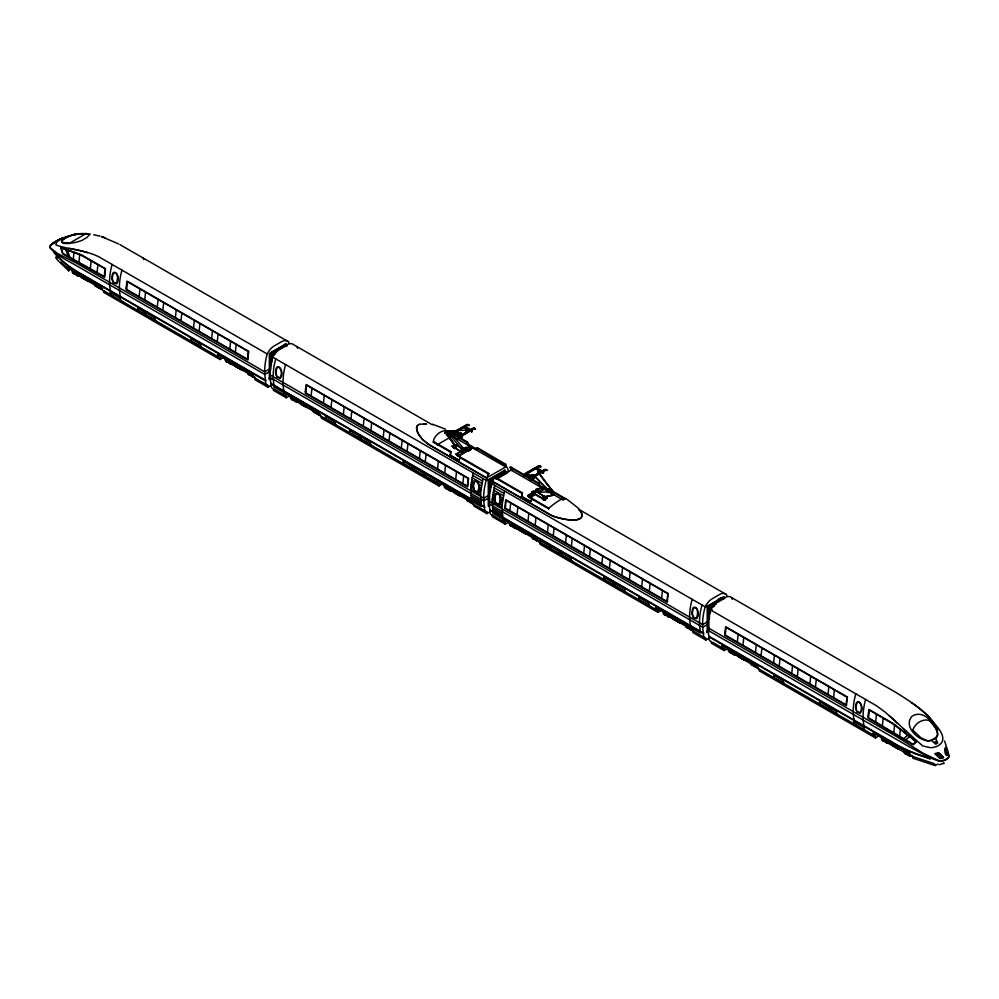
<?xml version="1.0" encoding="UTF-8"?>
<svg xmlns="http://www.w3.org/2000/svg" width="999" height="999" viewBox="0 0 999 999"><rect width="100%" height="100%" fill="white"/><g stroke="black" fill="none" stroke-linecap="round" stroke-linejoin="round"><path stroke-width="1.5" d="M489.522 512.075L486.875 513.598L486.875 511.938A7.118 4.108 -60 0 1 484.565 507.242L484.565 506.73A53.009 30.607 -60 0 1 483.728 500.824L483.641 496.578A53.009 30.607 -60 0 1 486.201 480.394L487.25 477.547A8.492 4.908 -60 0 1 487.937 474.475L488.861 473.501L460.676 457.217L458.429 460.589L449.925 455.669L450.824 451.536L433.941 441.795L433.266 442.182L450.149 451.923M509.203 521.903L505.232 524.2L492.245 516.695L492.245 515.034A7.118 4.108 -60 0 1 489.935 510.339L489.935 509.827A53.009 30.607 -60 0 1 489.11 503.933L489.011 499.675A53.009 30.607 -60 0 1 491.57 483.504L492.619 480.644A8.492 4.908 -60 0 1 493.306 477.584L494.23 476.598L522.415 492.869L522.19 496.615L530.694 501.523L530.931 500.924M95.367 285.502L95.617 284.091M468.444 499.363C470.766 501.623 465.884 501.386 467.544 498.851M687.662 627.484L686.588 627.222L686.513 625.274M904.719 751.748C906.942 750.212 906.543 755.644 904.782 752.834A1.773 1.024 0 0 0 906.493 753.883L907.754 754.62L909.527 753.596L909.527 751.523L907.754 752.547L906.493 751.822A1.773 1.024 0 0 1 904.782 750.524L900.461 748.039M494.517 500.611C493.568 485.539 505.207 497.077 499.075 504.72L496.353 503.958L494.517 500.611L492.232 499.288L494.705 485.302M73.339 259.166L73.963 252.223M78.946 262.125L79.708 254.633M90.36 268.519L91.171 260.814M97.065 272.39L97.89 264.685M139.136 296.691L139.96 288.973M144.743 299.912L145.554 292.207M157.268 307.155L158.092 299.438M162.862 310.377L163.686 302.672M175.399 317.62L176.211 309.915M180.994 320.854L181.806 313.137M193.519 328.084L194.343 320.379M199.126 331.318L199.937 323.601M211.651 338.549L212.475 330.844M217.245 341.783L218.069 334.066M229.782 349.013L230.594 341.308M235.377 352.247L236.189 344.543M311.126 395.979L311.95 388.274M323.439 403.084L324.263 395.379M331.044 407.48L331.868 399.775M343.356 414.585L344.18 406.88M350.961 418.981L351.785 411.276M363.274 426.086L364.098 418.381M370.879 430.482L371.703 422.777M383.191 437.587L384.016 429.882M389.011 440.946L389.835 433.241M401.323 448.052L402.135 440.347M407.142 451.411L407.954 443.706M419.443 458.516L420.267 450.811M425.262 461.875L426.086 454.17M437.574 468.981L438.399 461.276M444.742 473.126L445.554 465.409M455.706 479.458L456.518 471.74M462.862 483.591L463.686 475.874M483.066 478.583L480.594 492.569L481.356 506.643L471.503 500.961L470.754 486.875L473.214 472.902M504.545 490.996L502.085 504.97L502.834 519.055L492.982 513.361L492.232 499.288M509.865 510.714L510.676 503.009M517.02 514.86L517.844 507.142M527.996 521.191L528.808 513.474M535.152 525.324L535.976 517.607M547.464 532.43L548.276 524.725M553.284 535.789L554.095 528.084M565.584 542.894L566.408 535.189M571.403 546.253L572.227 538.548M583.716 553.359L584.54 545.654M589.535 556.718L590.359 549.013M601.848 563.823L602.659 556.118M609.452 568.219L610.277 560.514M621.765 575.324L622.577 567.619M629.37 579.72L630.194 572.015M641.683 586.825L642.494 579.12M649.288 591.221L650.112 583.503M661.6 598.326L662.412 590.621M737.349 642.057L738.174 634.353M742.944 645.292L743.768 637.587M755.481 652.522L756.305 644.817M761.076 655.756L761.9 648.051M773.613 662.986L774.425 655.282M779.208 666.221L780.019 658.516M791.732 673.463L792.557 665.746M797.327 676.685L798.151 668.98M809.864 683.928L810.689 676.211M815.459 687.15L816.283 679.445M827.996 694.392L828.808 686.688M833.591 697.627L834.402 689.909M875.661 721.915L876.485 714.198M882.379 725.786L883.191 718.081M893.768 732.554L894.53 725.062M899.674 736.251L900.299 729.295M433.266 442.182C433.641 434.965 443.756 427.584 450.187 431.893M433.903 442.507L433.941 441.795M112.8 295.966A7.118 4.108 -60 0 1 110.402 292.482L110.489 290.759A53.009 30.607 -60 0 1 109.653 284.852L109.565 280.607A52.947 30.569 -60 0 1 112.113 264.46M122.64 301.648A7.118 4.108 -60 0 1 120.255 298.164L120.342 296.441A53.009 30.607 -60 0 1 119.505 290.534L119.405 286.288A52.947 30.569 -60 0 1 121.953 270.142M454.945 446.84L454.857 445.342L454.22 446.428C456.031 447.827 454.12 443.906 455.931 445.067M856.48 725.324A7.118 4.108 -60 0 1 854.083 721.84L854.17 720.117A53.009 30.607 -60 0 1 853.333 714.21L853.246 709.964A52.947 30.569 -60 0 1 855.793 693.818M879.457 735.664L875.486 737.961L875.486 736.288L866.333 731.006A7.118 4.108 -60 0 1 863.935 727.534L864.023 725.798A53.009 30.607 -60 0 1 863.186 719.904L863.086 715.659A52.947 30.569 -60 0 1 865.634 699.5M553.596 494.992L552.659 493.319L553.171 495.267M473.176 485.926L474.2 490.871L477.584 492.307C483.591 486.963 473.489 473.913 473.176 485.926L470.929 484.627M545.417 487.999L545.616 487.35L545.716 488.049M551.46 494.243L551.648 493.593L551.498 494.53M445.367 433.204L445.654 432.317L444.867 432.455L445.342 433.266L446.316 431.618L447.015 432.067L445.142 433.067L445.654 432.005L455.107 445.242L455.082 446.053L454.433 445.716M445.979 432.879L445.879 431.88L445.716 432.629M461.6 451.623L460.701 450.886L461.451 451.56M729.732 650.299C728.396 653.021 732.991 652.896 730.731 650.799M457.829 455.369C457.505 457.48 460.789 454.995 459.727 455.781M457.829 455.881L458.004 455.007L459.552 455.107M469.293 448.988L469.405 450.462L467.707 450A1.261 0.737 0 0 0 469.518 450.012A1.261 0.737 0 0 0 469.518 448.988L469.168 449.562M529.433 495.916L529.433 497.215L531.156 497.227M530.044 496.328A1.261 0.737 0 0 0 529.295 497.415A1.261 0.737 0 0 0 531.318 497.527A1.261 0.737 0 0 0 530.906 496.378C533.191 496.603 528.533 498.913 529.832 496.715A1.261 0.737 0 0 1 529.108 496.066A1.261 0.737 0 0 0 529.832 496.928M530.044 496.066A1.261 0.737 0 0 0 529.295 497.165A1.261 0.737 0 0 0 531.318 497.265L531.043 496.778A1.261 0.737 0 0 0 531.518 495.954M462.3 449.662L463.673 448.451L463.324 449.075M446.915 432.13L446.541 431.493L446.303 432.792M416.77 426.585C415.996 435.04 424.263 441.408 430.606 445.529L487.237 478.234M57.243 258.117L56.169 256.706L55.832 257.929L57.243 259.777L68.594 270.779L68.869 269.343L60.889 262.175M912.699 730.868C914.347 723.513 922.989 717.919 930.231 720.754M544.78 497.265L543.793 497.002L544.78 497.265L544.243 495.866L543.793 497.827L542.807 497.577L543.256 496.441L543.793 497.102M544.505 497.415L544.143 496.078M450.824 451.536L450.599 455.282L459.103 460.189L459.79 458.678M522.415 492.869L521.515 497.002L530.019 501.91L530.694 501.523M448.439 432.992C446.366 431.818 450.711 437.3 447.14 433.104M493.419 479.27L494.23 476.598M227.285 359.066L228.259 359.802M665.209 611.912L665.921 612.624M907.504 750.798L906.23 751.36L905.606 750.499M537.999 472.065L548.501 486.426M448.276 433.953L447.44 433.004M448.588 434.815L448.214 433.166M448.926 434.365L448.376 434.927L447.739 433.266L448.976 433.978M450.062 432.742L450.324 431.768L451.298 432.629M454.545 445.367L454.832 446.053M455.394 444.88L455.694 445.691L455.532 444.805M542.981 496.953L543.256 497.215M544.567 496.316L544.105 495.941M548.339 492.082L548.226 490.534L549.238 491.783L548.563 492.519M549.925 489.985C550.799 488.086 552.235 492.569 550.287 490.909M550.074 490.072L550.786 489.085L551.86 490.247L550.649 491.071M550.337 489.91L550.786 489.085M552.822 495.404L551.985 493.706L553.284 495.179M463.686 448.489L450.811 433.416C449.925 432.292 448.613 435.651 449.937 434.016M530.019 501.91L532.267 498.551L549.15 508.304L548.688 508.778M488.861 473.501L487.924 477.16L505.706 466.97L505.344 465.284L476.585 448.039L477.26 447.652L505.694 464.235A8.492 4.908 -60 0 1 506.381 466.508L507.43 468.144A53.009 30.607 -60 0 1 508.616 471.54M465.821 448.027L466.608 448.014M532.18 492.395L533.066 492.507L532.729 493.344M552.922 495.304L553.896 494.73L553.034 493.643M453.808 447.777L453.808 447.003A1.261 0.737 0 0 0 454.857 447.39L455.157 447.29M545.192 498.763L544.33 500.037L543.306 498.926M532.804 536.525C531.143 539.06 536.026 539.285 533.703 537.037M113.374 273.239C112.213 276.473 111.089 282.53 115.684 283.529L116.184 283.341C118.019 280.594 118.631 270.866 113.399 273.227M495.966 494.13C494.805 497.365 493.681 503.409 498.264 504.408L498.776 504.22C500.611 501.486 501.248 491.808 495.979 494.105M693.443 608.141C692.282 611.376 691.158 617.432 695.741 618.431L696.253 618.231C698.076 615.484 698.688 605.769 693.456 608.116M452.922 434.877L452.147 433.866A3.484 2.01 -60 0 1 453.521 432.28L466.82 424.6A3.484 2.01 -60 0 1 468.194 424.6L469.031 425.574A3.097 1.786 -60 0 0 467.245 425.574L454.707 432.804A3.097 1.786 -60 0 0 452.922 434.877L452.959 434.328A3.484 2.01 -60 0 1 454.32 432.754L467.619 425.075A3.484 2.01 -60 0 1 468.993 425.075L469.23 425.249M459.178 438.486L458.416 437.487A3.484 2.01 -60 0 1 459.777 435.901L473.089 428.221A3.484 2.01 -60 0 1 474.45 428.221L475.299 429.183A3.097 1.786 -60 0 0 473.501 429.183L460.976 436.426A3.097 1.786 -60 0 0 459.178 438.486L459.215 437.949A3.484 2.01 -60 0 1 460.589 436.363L473.888 428.683A3.484 2.01 -60 0 1 475.262 428.683L475.499 428.871M524.512 476.211L523.738 475.199A3.484 2.01 -60 0 1 525.112 473.613L538.411 465.934A3.484 2.01 -60 0 1 539.785 465.934L540.621 466.908A3.097 1.786 -60 0 0 538.836 466.908L526.298 474.138A3.097 1.786 -60 0 0 524.512 476.211L524.55 475.661A3.484 2.01 -60 0 1 525.911 474.088L539.223 466.396A3.484 2.01 -60 0 1 540.584 466.396L540.821 466.583M530.781 479.82L530.007 478.821A3.484 2.01 -60 0 1 531.381 477.235L544.68 469.555A3.484 2.01 -60 0 1 546.041 469.555L546.89 470.517A3.097 1.786 -60 0 0 545.104 470.517L532.567 477.759A3.097 1.786 -60 0 0 530.781 479.82L530.806 479.283A3.484 2.01 -60 0 1 532.18 477.697L545.479 470.017A3.484 2.01 -60 0 1 546.853 470.017L547.09 470.204M445.629 433.191L454.82 445.442M531.381 500.012L532.267 498.551M948.188 753.883C942.969 760.626 944.754 735.314 948.725 754.745A4.383 2.522 0 0 1 948.975 756.168L948.775 756.643A8.841 5.107 0 0 1 947.139 758.441A20.367 11.763 0 0 1 945.042 759.652A8.841 5.107 0 0 1 941.932 760.589L941.095 760.714A4.383 2.522 0 0 1 938.648 760.564L922.901 753.121L896.29 736.45L707.979 627.734M52.21 243.606L51.261 244.68L54.52 242.233L50.812 245.267L53.422 242.72L52.797 243.194M417.395 425.586L416.383 427.884L417.744 432.904M451.91 434.328L452.11 434.415A3.097 1.786 -60 0 1 453.896 432.342L466.433 425.112A3.097 1.786 -60 0 1 468.219 425.112L468.431 424.787M458.179 437.937L458.379 438.024A3.097 1.786 -60 0 1 460.164 435.964L472.702 428.721A3.097 1.786 -60 0 1 474.488 428.721L474.7 428.409M523.501 475.661L523.701 475.736A3.097 1.786 -60 0 1 525.499 473.676L538.024 466.433A3.097 1.786 -60 0 1 539.822 466.433L540.022 466.121M529.77 479.27L529.97 479.358A3.097 1.786 -60 0 1 531.755 477.297L544.293 470.054A3.097 1.786 -60 0 1 546.078 470.054L546.291 469.742M533.204 474.762L551.698 493.881M547.552 491.258L548.176 490.584M96.204 283.192L96.354 283.903M543.668 470.679L543.031 470.679M511.6 523.026L511.975 523.826M548.189 490.984L549.188 490.134L549.662 491.183M535.501 490.372L535.826 492.157L549.063 492.02M936.662 736.525L937.561 735.002L936.987 731.48M469.542 450.025L467.769 450.124M529.645 495.916A1.261 0.737 0 0 0 529.383 496.978A1.261 0.737 0 0 0 531.218 497.065L531.043 496.266M937.836 729.844L938.361 729.208M51.249 244.855L50.474 245.779A7.955 4.595 0 0 0 49.95 247.252A4.383 2.522 0 0 0 50.275 248.189C57.305 256.169 67.445 260.414 76.461 265.684L264.772 374.413A53.009 30.607 -60 0 0 265.609 380.307L265.609 380.831A7.118 4.108 -60 0 0 267.907 385.514L267.907 387.187L271.89 384.89M531.593 498.938L548.476 508.691C551.972 505.132 563.636 496.266 565.059 499.113L548.176 489.373L548.851 488.986L565.734 498.726M936.65 736.55L936.026 737.187A17.045 13.636 40.6 0 1 934.639 738.323A36.089 28.884 40.6 0 1 932.179 739.735A17.045 13.636 40.6 0 1 930.444 740.409L928.521 740.821A9.803 4.433 9 0 1 927.409 740.858L921.053 737.849L912.861 730.244M931.48 721.653L933.303 723.026M450.824 431.618C451.623 434.89 451.898 430.581 449.762 431.668L449.975 432.217M538.161 490.297L537.962 489.31M937.062 730.993C932.979 722.739 925.336 711.525 914.634 714.897A13.199 9.565 18 0 0 911.762 716.558C902.484 727.297 921.253 744.28 932.429 740.109A37.363 29.895 40.6 0 0 934.927 738.673C942.594 733.84 932.766 724.949 929.682 720.529M461.001 432.954C459.99 434.652 460.876 433.741 461.001 432.954L445.092 432.33M551.785 490.309L550.549 489.198M903.558 738.661L907.829 735.177M905.668 739.922L909.639 736.675L915.783 741.658L913.024 744.23L868.506 717.781L869.317 710.064L893.069 724L909.639 736.675M52.872 243.294L52.123 244.181L53.122 243.119M454.083 447.177L455.157 447.54M455.606 448.052C454.333 449.475 452.772 446.441 454.832 447.34M545.104 499.463L543.331 499.375M417.232 425.686L418.406 424.8M74.7 273.576L74.7 272.115M687.674 627.472L687.674 626.011M752.921 665.147L752.921 663.686M68.769 243.631L86.301 233.504M74.425 270.404L75.412 271.391M465.796 430.169L466.009 430.869L465.796 430.169L447.302 431.056L447.54 431.755M52.385 243.469L53.184 242.882M56.144 241.333C59.753 239.011 53.147 242.994 56.731 240.959M52.897 243.107L53.996 242.432M549.238 491.783L547.702 490.971L547.764 492.307L548.826 492.357M53.384 242.857L54.246 242.32M944.754 750.099L945.042 748.825M58.079 240.222L59.478 239.723M74.913 234.253L66.571 237.325A37.363 6.081 -23.3 0 0 64.073 238.773C53.646 247.265 81.256 242.52 84.366 238.873A13.199 4.97 -13.3 0 0 87.238 237.213L90.222 234.028L75.986 234.103M58.529 239.86L57.83 240.172L59.653 239.236M68.594 270.779L71.104 269.33M95.542 286.064A1.773 1.024 0 0 0 97.078 286.576L98.339 287.3L100.112 286.276M68.869 269.343L67.632 268.831L67.258 266.633L77.235 273.451L101.261 287.325L101.361 288.286A7.118 4.108 -60 0 0 103.646 290.672L103.646 292.345L220.017 359.528L223.988 357.23M237.612 365.971L236.363 366.695A3.859 2.223 60 0 1 234.74 365.147L232.068 361.601M270.217 352.834L285.04 344.28L285.077 345.267L285.926 344.805L286.863 346.303M271.516 378.983L269.767 378.933L269.767 354.133L285.926 344.805M286.825 345.317L270.617 354.645L270.667 370.154M271.516 362.612L271.516 355.169L276.636 352.21M275.15 354.121L272.415 355.681L269.767 354.133M248.476 374.213A1.773 1.024 0 0 0 250.187 374.975L251.448 375.699L253.222 374.675M269.343 369.093L264.673 371.79L76.361 263.074L57.38 253.421L50.275 247.665A4.383 2.522 0 0 1 50.025 246.254L50.225 245.766A8.841 5.107 0 0 1 51.861 243.981A20.367 11.763 0 0 1 53.958 242.769A8.841 5.107 0 0 1 54.67 242.47M269.343 371.765L264.772 374.413L264.673 370.167A53.009 30.607 -60 0 1 267.233 353.983A12.512 7.23 -60 0 1 274.263 345.891L281.431 341.758A12.512 7.23 -60 0 1 288.461 341.72A53.009 30.607 -60 0 1 289.098 343.381M432.355 424.8L293.843 344.817A12.512 7.23 -60 0 0 286.8 344.867L279.645 349.001A12.512 7.23 -60 0 0 272.602 357.08A53.009 30.607 -60 0 0 270.042 373.264L270.142 377.51A53.009 30.607 -60 0 0 270.979 383.416L270.979 383.928A7.118 4.108 -60 0 0 273.289 388.611L273.289 390.284L286.263 397.777L290.234 395.479M307.704 407.267A4.883 2.822 60 0 1 305.869 406.818L313.736 411.363A1.773 1.024 0 0 0 315.447 412.649L316.708 413.374L318.481 412.35M453.558 431.481L453.071 430.919L453.346 431.493M455.332 431.718L456.181 431.743L455.781 433.791L455.781 431.98M471.628 431.106L464.96 427.972L465.359 425.936L465.809 427.997L465.359 425.936M455.644 432.829L462.137 436.575L461.463 436.963L455.644 433.603L455.644 432.829L456.318 432.442L462.137 435.801M465.946 426.885L465.272 428.047L465.946 426.885L471.765 430.244M455.332 433.529L456.181 433.554M464.96 427.972L465.809 427.997M455.644 433.603L456.318 433.216M437 444.905L452.247 436.101M461.6 435.339L462.45 435.364L462.05 437.412L462.05 435.601M471.228 429.782L472.077 429.807L471.665 431.855L471.665 430.045M461.6 437.15L462.45 437.175M471.228 431.593L472.077 431.618M452.072 446.016L461.014 451.698L452.072 446.016L454.757 444.468L462.425 448.888M454.22 446.428L455.207 446.69M455.207 445.866L456.193 446.116L456.019 444.93M452.447 434.103L466.733 442.345L467.407 441.958L468.981 444.68L477.485 449.587M449.925 455.669L450.599 455.282M466.733 442.345L468.306 445.067L468.981 444.68M459.178 455.332L458.703 456.118L456.093 454.021L461.014 451.186M466.171 448.214L468.631 446.79L471.316 448.851L458.778 456.093L457.917 455.806M456.093 454.545L459.79 452.41M463.261 451.186L463.261 452.472L461.913 453.246L461.913 451.96A1.261 0.737 60 0 0 461.014 450.399A1.261 0.737 60 0 0 460.127 450.924L460.127 452.21L461.463 451.436M464.148 449.887L465.946 450.924L467.282 450.149L467.282 448.851A1.261 0.737 60 0 0 466.396 447.302A1.261 0.737 60 0 0 465.497 447.827M469.168 449.3L469.567 450.099M457.917 455.294L458.703 455.606L471.316 448.339M459.552 455.369L456.093 454.021M458.429 460.589L459.103 460.189M286.263 397.777L286.263 396.116A7.118 4.108 -60 0 1 283.991 393.718L283.878 392.757L318.793 412.912L318.893 413.873A7.118 4.108 -60 0 0 321.178 416.271L321.178 417.932L438.986 485.951L442.957 483.653M504.77 464.31L505.444 463.923M456.58 492.382L455.319 493.106A3.859 2.223 60 0 1 453.708 491.558L451.998 489.123M563.211 500.174L511.076 470.067L510.139 467.407L510.814 467.02L538.998 483.291L540.571 486.014L547.864 490.222M505.319 473.501L505.319 470.454L488.311 480.282L488.311 506.118M505.794 471.74L504.932 472.202L504.895 471.216L488.686 480.556L488.736 505.357L489.585 504.882L489.635 505.869L489.585 481.068L505.794 471.74L506.73 473.239L507.579 472.764M493.219 480.032L490.484 481.58L490.521 490.884M495.916 478.471L506.68 472.252M495.829 478.871L511.076 470.067M496.491 479.145L506.231 473.551M461.413 496.016A4.883 2.822 60 0 1 459.577 495.566L467.445 500.099A1.773 1.024 0 0 0 469.155 501.398L470.417 502.122L472.19 501.098M526.923 473.051L527.772 473.076L527.372 475.124L527.372 473.314M537.537 468.219L536.863 469.38L537.537 468.219L543.356 471.578L543.356 472.352L542.682 472.739L536.55 469.305L536.95 467.27L537.4 469.33L536.95 467.27M488.311 495.516L483.641 498.214L270.042 374.9M533.591 477.997L527.235 474.937L527.235 474.163L527.909 473.776L533.728 477.135M526.923 474.862L527.772 474.887M536.55 469.305L537.4 469.33M527.235 474.937L527.909 474.55M488.311 498.189L483.728 500.824L270.142 377.51M533.191 476.673L534.04 476.698L533.641 478.746L533.641 476.935M542.819 471.116L543.668 471.141L543.269 473.189L543.269 471.378M533.191 478.484L534.04 478.509M542.819 472.927L543.668 472.952M510.139 467.407L538.324 483.678L538.998 483.291M521.515 497.002L522.19 496.615M538.324 483.678L539.897 486.401L540.571 486.014M546.928 498.201L537.986 492.519L546.928 498.201L544.243 499.75L535.302 494.58L530.369 497.427L527.684 495.879L531.443 493.181M537.712 489.572L540.222 488.124L542.907 490.184M527.684 495.879L531.443 493.706M534.852 492.519L534.852 493.806L533.503 494.58L533.503 493.294A1.261 0.737 60 0 0 532.604 491.733A1.261 0.737 60 0 0 531.718 492.257L531.718 493.543L532.729 492.345M529.832 495.941L529.507 496.878L530.919 497.102M527.684 495.354L530.369 496.903L535.302 494.068L544.243 499.238L545.029 498.139M537.986 492.519L542.907 489.672M542.807 497.577L543.793 497.827M552.36 494.03L552.959 495.042M543.468 499.025L546.928 497.677M548.476 508.691L549.15 508.304M537.45 538.773L535.676 539.797L534.415 539.073A1.773 1.024 0 0 1 532.692 537.774L525.049 533.366L526.311 532.642M505.232 524.2L505.232 522.527A7.118 4.108 -60 0 1 502.947 520.142L502.847 519.168L537.762 539.335L537.862 540.297A7.118 4.108 -60 0 0 540.147 542.682L540.147 544.355L657.954 612.362L661.925 610.077M718.156 599.375L720.766 597.864M706.38 606.181L707.28 606.693L724.287 596.878M723.863 597.639L707.654 606.967L707.704 631.768L708.553 631.306L708.553 607.492L724.75 598.151L723.9 598.626L722.964 597.115L706.805 606.443L712.137 609.552M716.221 604.108L709.452 608.004L709.452 618.418M714.422 606.181L710.339 608.516L710.389 613.161M680.381 622.427A3.859 2.223 60 0 1 678.771 622.115L686.413 626.523A1.773 1.024 0 0 0 688.124 627.809L689.385 628.546L691.158 627.522M707.28 621.927L702.609 624.625L489.011 501.311M707.28 624.6L702.697 627.247L489.11 503.933M708.99 630.506L706.38 632.017L707.28 632.542L707.28 606.693M657.954 612.362L657.954 610.701A7.118 4.108 -60 0 1 655.669 608.316L655.569 607.342L690.484 627.497L690.584 628.471A7.118 4.108 -60 0 0 692.856 630.856L692.856 632.529L705.843 640.022L709.814 637.724M710.539 609.914L876.273 705.644L885.276 712.187L922.626 745.916L930.269 747.664A16.284 11.776 17.8 0 0 942.694 740.496C943.993 732.529 936.051 726.41 932.005 720.267C922.352 708.978 909.452 701.123 897.114 693.144L731.768 597.652A12.512 7.23 -60 0 0 724.737 597.702L717.569 601.835A12.512 7.23 -60 0 0 710.539 609.914A53.009 30.607 -60 0 0 707.979 626.098L708.066 630.344A53.009 30.607 -60 0 0 708.903 636.251L708.903 636.763A7.118 4.108 -60 0 0 711.213 641.458L711.213 643.119L724.188 650.611L728.171 648.314M745.641 660.102A3.859 2.223 60 0 1 744.018 659.79L751.66 664.198A1.773 1.024 0 0 0 753.371 665.484L754.632 666.221L756.405 665.197M904.782 752.597L897.139 748.189L898.388 747.464M875.486 736.288A7.118 4.108 -60 0 1 873.201 733.903L873.101 732.941L908.928 752.572L910.564 755.494L912.437 756.368L912.824 758.191L935.089 765.559L937.786 764.01M268.881 378.421L269.73 377.947L269.767 378.933M504.895 471.216L504.045 471.69L503.996 470.704L487.837 480.032L493.169 483.141M706.805 631.256L707.654 630.781L707.704 631.768M57.83 240.172L64.198 237.799L61.613 239.048M56.643 240.909L57.33 240.584M941.757 755.731L941.083 756.043M942.357 756.318L941.67 756.643M942.956 756.905L942.269 757.23M943.081 763.598L944.18 763.049L939.048 764.772M59.753 239.136L60.277 238.898M937.886 752.959L939.247 753.271M58.466 239.835L59.166 239.51M939.21 754.22L939.897 753.895M940.534 754.507L939.834 754.832M941.17 755.119L940.471 755.444M59.603 239.211C66.146 236.401 57.73 240.609 61.226 238.524M56.069 241.358L57.43 240.834M53.871 243.232L54.583 242.932M418.244 424.887L419.78 424.213M74.688 273.576L73.539 273.164M752.921 665.159L751.922 664.997M67.445 236.85L61.301 239.373L63.337 239.223M91.396 280.407L88.986 281.119A4.658 2.685 60 0 1 87.225 280.682L75.599 273.876A1.773 1.024 0 0 1 73.377 272.889L72.103 272.165L72.103 270.092L73.377 270.816A1.773 1.024 0 0 0 75.599 271.815L75.599 273.876M91.309 280.731L89.073 281.343A4.883 2.822 60 0 1 87.238 280.894L82.979 278.446A3.859 2.223 60 0 1 81.369 276.898L78.859 273.314M244.418 369.131L242.195 369.742A4.883 2.822 60 0 1 240.347 369.293L236.101 366.845A3.859 2.223 60 0 1 234.478 365.297L231.968 361.713M309.578 406.581L307.355 407.192A4.658 2.685 60 0 1 305.594 406.755L293.968 399.95A1.773 1.024 0 0 1 291.745 398.963L290.472 398.239L290.472 396.166L291.745 396.903A1.773 1.024 0 0 0 293.057 397.889M309.678 406.805L307.442 407.417A4.883 2.822 60 0 1 305.607 406.968L301.361 404.52A3.859 2.223 60 0 1 299.737 402.972L298.064 400.587M463.474 495.217L461.063 495.929A4.658 2.685 60 0 1 459.303 495.504L447.677 488.698A1.773 1.024 0 0 1 445.454 487.712L444.193 486.975L444.193 484.915L445.454 485.639A1.773 1.024 0 0 0 447.677 486.625L447.677 488.698M463.386 495.554L461.151 496.166A4.883 2.822 60 0 1 459.315 495.716L455.069 493.256A3.859 2.223 60 0 1 453.446 491.708L451.773 489.323M528.721 532.892L526.311 533.603A3.634 2.098 60 0 1 524.787 533.304L512.937 526.373A1.773 1.024 0 0 1 510.701 525.387L509.44 524.65L509.44 522.589M528.646 533.229L526.411 533.841A3.859 2.223 60 0 1 524.8 533.516L520.541 531.056A4.883 2.822 60 0 1 518.706 529.383L516.196 525.799M682.255 621.74L680.019 622.352A3.634 2.098 60 0 1 678.496 622.052L666.645 615.109A1.773 1.024 0 0 1 664.41 614.123L663.149 613.398L663.149 611.326L664.41 612.062A1.773 1.024 0 0 0 666.645 613.049L670.966 615.534M682.354 621.977L680.119 622.577A3.859 2.223 60 0 1 678.508 622.265L674.25 619.805A4.883 2.822 60 0 1 672.414 618.131L669.904 614.547M900.798 747.714L898.388 748.426A3.634 2.098 60 0 1 896.865 748.126L885.014 741.183A1.773 1.024 0 0 1 882.779 740.197L881.518 739.472L881.518 737.399L882.779 738.136A1.773 1.024 0 0 0 885.014 739.123L887.174 740.371M901.835 747.739L898.488 748.651A3.859 2.223 60 0 1 896.877 748.338L892.619 745.878A4.883 2.822 60 0 1 890.783 744.205L889.11 741.82M469.168 450.074L467.957 450.012M459.328 455.769L457.917 455.544M73.152 234.628L68.544 236.363A17.045 2.772 -23.3 0 0 66.821 237.287A36.089 5.869 -23.3 0 0 64.361 238.711A17.045 2.772 -23.3 0 0 62.974 239.573L61.776 240.472A9.803 4.433 9 0 0 61.439 240.909L63.037 242.482L69.318 243.232M69.98 235.614L68.731 235.926A16.284 6.169 -13.2 0 0 56.306 243.094L55.882 244.967C70.317 250.137 88.049 249.975 101.886 258.554L267.233 353.983M315.946 410.065L314.935 410.065M419.63 424.3L426.248 423.951M74.188 234.39L75.762 234.128M70.979 235.364L76.049 234.877M543.893 496.865L553.558 495.117M553.384 495.217L543.968 496.915L544.418 496.128M535.551 490.347L536.788 491.096M454.208 447.752L455.157 447.802M455.157 448.064L453.833 447.452M449.762 431.668L451.073 431.506M75.025 234.228L78.684 233.791M291.908 397.452C290.272 399.925 295.105 400.249 292.807 397.964M313.836 410.114C312.175 412.649 317.058 412.874 314.735 410.626M751.772 662.949L751.772 664.735M882.954 738.686C881.318 741.171 886.15 741.483 883.84 739.198M271.516 355.169L271.566 362.912M491.383 482.105L491.421 486.75M708.553 607.492L708.591 632.292L708.553 631.306M80.082 233.654L83.529 233.504M553.871 493.044L553.608 493.007M731.705 650.299L730.469 649.887M753.633 662.961L752.659 662.812M459.028 455.069L458.379 455.032M83.429 234.278L88.074 234.203M84.903 233.441L86.139 233.516M423.439 423.813L426.523 424.088M250.187 372.465L249.313 372.177M538.424 471.715L538.424 470.966L538.136 471.628M93.669 234.777L99.962 236.126M69.006 248.289L71.891 248.813M82.08 251.036L73.264 249.063M248.651 372.477L248.739 372.49A1.773 1.024 0 0 0 250.187 372.902L251.448 373.638L251.448 375.699M445.766 486.251C443.743 488.124 448.838 489.41 446.516 486.7M511.026 523.926C508.991 525.836 514.123 526.997 511.763 524.375M664.735 612.662C662.762 614.46 667.769 615.871 665.471 613.124M729.982 650.337L729.907 650.324A1.773 1.024 0 0 0 731.905 650.724L736.213 653.209L737.924 655.656A4.883 2.822 60 0 0 739.772 657.33M751.835 662.986L751.922 662.999A1.773 1.024 0 0 0 753.371 663.423L753.371 665.484M432.442 424.213L445.566 429.183M448.638 434.777L447.964 434.328M547.964 490.821L548.938 492.519L547.952 492.045M552.584 493.906L552.922 495.129M544.492 498.963L543.706 499.425M82.617 251.199L87.437 252.735M65.697 249.438L81.231 255.294L105.045 268.818L104.233 276.523L62.887 253.409L61.139 248.227L65.697 249.438L68.282 256.456M105.07 237.762L101.411 236.526L118.631 243.968M912.437 756.368L934.327 763.698L935.089 765.559M511.9 470.591L511.75 469.605A8.492 4.908 -60 0 0 511.625 468.756M119.992 244.668L288.461 341.72M468.219 425.112L469.031 425.574M474.488 428.721L475.299 429.183M539.822 466.433L540.621 466.908M546.078 470.054L546.89 470.517M465.272 427.272L471.091 430.631L471.091 431.406M536.863 468.606L542.682 471.965L542.682 472.739M527.235 474.163L533.054 477.522L533.054 478.296M453.121 433.716L467.407 441.958M468.306 445.067L476.81 449.975L476.585 448.039M539.897 486.401L548.401 491.308M453.583 436.875L505.706 466.97M578.433 509.128L726.398 594.555A53.009 30.607 -60 0 1 727.035 596.216M471.316 448.851L468.631 446.79M505.319 470.454L504.42 469.942L504.42 472.977M460.127 452.21L461.913 453.246M531.718 493.543L533.503 494.58M460.002 457.604L488.186 473.888M493.556 476.985L521.74 493.256M450.499 455.631L458.516 460.264M521.366 496.553L530.719 501.948M492.607 481.331L549.238 514.023C554.27 518.269 590.409 526.386 579.994 510.477M487.237 478.496L427.709 443.943L422.627 439.635L418.082 433.479M492.607 481.593L549.238 514.285C554.058 518.056 587.824 526.423 581.168 511.8M272.602 357.08L486.201 480.394M491.57 483.504L705.157 606.818A53.009 30.607 -60 0 0 702.609 623.001L702.697 627.247A53.009 30.607 -60 0 0 703.533 633.141L703.533 633.666A7.118 4.108 -60 0 0 705.843 638.349L705.843 640.022M472.577 475.299L482.43 480.981M494.068 487.699L503.908 493.381M472.04 477.672L481.88 483.354M493.518 490.072L503.371 495.754M471.578 480.019L474.026 481.431M478.983 484.29L481.418 485.701M493.056 492.42L495.504 493.831M500.462 496.703L502.909 498.114M471.203 482.342L473.451 483.641M478.821 486.738L481.056 488.024M492.694 494.742L494.93 496.041M500.299 499.138L502.547 500.437M478.546 489.023L480.781 490.322M492.42 497.04L494.655 498.326M500.024 501.436L502.26 502.722M470.754 486.875L473.039 488.199M478.309 491.246L480.594 492.569M499.8 503.646L502.085 504.97M470.654 489.085L474.775 491.458M476.398 492.395L480.507 494.767M492.145 501.486L496.253 503.858M497.877 504.795L501.985 507.18M708.066 630.344L909.028 746.653L930.294 757.929L938.648 761.088A4.383 2.522 0 0 0 940.271 761.275A7.955 4.595 0 0 0 942.819 760.976L945.129 760.214A10.564 6.094 0 0 0 947.227 759.015L948.526 757.667A7.955 4.595 0 0 0 948.975 756.68A4.383 2.522 0 0 0 948.725 755.256M470.941 495.367L480.781 501.048M492.42 507.767L502.272 513.461M471.216 497.34L481.068 503.021M492.707 509.74L502.547 515.422M265.609 380.307L77.31 271.603A128.047 73.926 0 0 1 58.029 256.556L53.983 252.435L58.042 257.068A128.047 73.926 0 0 0 77.31 272.115L265.609 380.831M270.979 383.416L484.565 506.73M489.935 509.827L703.533 633.141M708.903 636.251L897.189 744.954A128.047 73.926 0 0 0 923.263 756.081L930.331 758.89L923.263 756.605A128.047 73.926 0 0 1 897.189 745.466L708.903 636.763M270.979 383.928L484.565 507.242M489.935 510.339L703.533 633.666M76.686 272.427L79.92 274.3L81.631 276.748A3.859 2.223 60 0 0 83.242 278.296M92.133 281.356L94.281 282.592M226.548 359.49A1.773 1.024 0 0 0 228.721 360.214L233.029 362.699L234.765 365.072A3.634 2.098 60 0 0 236.288 366.533L240.522 368.981A4.658 2.685 60 0 0 242.282 369.405M248.476 371.616L244.168 369.131L242.457 369.593A4.883 2.822 60 0 1 240.609 369.143L248.476 373.688M297.202 399.75L293.968 397.889L293.968 399.95M309.415 406.805L312.65 408.666M464.21 496.166L467.445 498.039A1.773 1.024 0 0 0 469.155 499.325L470.417 500.049L470.417 502.122M514.01 524.925L517.257 526.798M528.384 533.216L530.544 534.465M682.092 621.965L686.413 624.45A1.773 1.024 0 0 0 687.662 625.711M747.352 659.64L750.586 661.513M82.979 276.373L87.425 278.933M95.367 285.814A1.773 1.024 0 0 1 95.367 285.289L95.367 283.216A1.773 1.024 0 0 0 97.078 284.503L98.339 285.239L98.339 287.3M226.486 359.215L225.225 358.491L225.225 360.564L226.486 361.288A1.773 1.024 0 0 0 228.721 362.275L240.347 369.081A4.658 2.685 60 0 0 242.095 369.518M313.736 411.363L313.736 409.29A1.773 1.024 0 0 0 315.447 410.577L316.708 411.313L316.708 413.374M520.541 528.995L524.987 531.555A4.083 2.36 60 0 0 526.173 531.943M532.642 535.976A1.773 1.024 0 0 0 534.415 537L535.676 537.724L535.676 539.797M674.25 617.744L678.696 620.304A4.083 2.36 60 0 0 679.882 620.691M729.732 649.999A1.773 1.024 0 0 1 729.67 649.737L728.408 649L728.408 651.073L729.67 651.798A1.773 1.024 0 0 0 731.905 652.784L743.756 659.727A3.634 2.098 60 0 0 745.279 660.027M740.571 656.031L743.943 657.979A4.083 2.36 60 0 0 745.654 658.316M87.25 279.046L82.979 276.573A4.083 2.36 60 0 1 81.269 274.937M110.402 292.482L120.255 298.164M305.619 405.119L301.348 402.647A4.083 2.36 60 0 1 300.749 402.222M520.529 529.195L524.8 531.668A4.083 2.36 60 0 0 526.51 532.005M674.25 617.944L678.508 620.404A4.083 2.36 60 0 0 679.695 620.791M854.083 721.84L863.935 727.534M301.548 404.208L305.781 406.655M95.367 285.289L87.5 280.744A4.883 2.822 60 0 0 89.336 281.194M103.646 290.672L220.017 357.867L220.017 359.528M220.017 357.867A7.118 4.108 -60 0 1 217.745 355.482L217.645 354.508L252.547 374.662L252.66 375.636A7.118 4.108 -60 0 0 254.932 378.022L267.907 385.514M273.289 388.611L286.263 396.116M321.178 416.271L438.986 484.278L438.986 485.951M438.986 484.278A7.118 4.108 -60 0 1 436.7 481.893L436.6 480.931L471.516 501.086L471.615 502.047A7.118 4.108 -60 0 0 473.901 504.445L486.875 511.938M492.245 515.034L505.232 522.527M540.147 542.682L657.954 610.701M692.856 630.856L705.843 638.349M712.512 642.207L724.188 648.95L724.188 650.611M724.188 648.95A7.118 4.108 -60 0 1 721.915 646.553L721.815 645.591L756.73 665.746L756.83 666.72A7.118 4.108 -60 0 0 759.103 669.105L865.097 730.294M267.907 387.187L254.932 379.682L254.932 378.022M486.875 513.598L473.901 506.106L473.901 504.445M875.486 737.961L759.103 670.766L759.103 669.105M566.62 498.988L578.721 508.516M273.314 356.206L272.452 355.681L272.452 358.778M911.563 702.659L916.383 706.093M916.92 706.48L925.736 713.761M578.758 509.64L580.918 511.588M531.231 496.678L531.043 496.515A1.261 0.737 0 0 0 531.63 495.941M249.475 372.952L250 374.438L248.589 374.225M227.547 360.289L228.059 361.775L226.548 361.251M96.366 284.553L97.04 285.801L95.542 285.989M74.688 272.103C72.415 269.493 73.826 275.474 73.377 270.816M889.147 715.596L893.443 719.33M931.555 740.496L935.688 744.18L936.762 743.668L937.699 743.019L935.663 738.124M552.984 493.369L553.721 494.83M903.246 728.795L906.368 731.743M938.585 753.621L942.856 757.816M893.93 719.742L897.589 723.501M533.366 474.737L545.654 487.45M545.866 487.662L551.698 493.681M930.893 719.992L934.789 724.387M927.109 715.022L929.994 718.106M449.338 434.59L462.237 449.625M545.029 497.889L545.192 499.537M545.167 498.838L544.917 498.588A1.261 0.737 0 0 1 544.78 499.762A1.261 0.737 0 0 1 542.981 499.038A1.261 0.737 0 0 0 543.643 499.999A1.261 0.737 0 0 0 545.329 499.75A1.261 0.737 0 0 0 544.979 498.763M510.814 467.02L511.063 467.332A8.492 4.908 -60 0 1 511.388 467.994M935.526 725.349L938.386 729.183M538.124 471.928L553.908 492.607M548.688 486.113L553.646 492.557M445.616 432.792L455.032 445.367M889.385 741.595L891.058 743.98A4.658 2.685 60 0 0 892.806 745.579L897.04 748.014A3.634 2.098 60 0 0 898.576 748.326M889.21 741.695L891.046 744.055A4.883 2.822 60 0 0 892.881 745.729M736.088 653.296L737.761 655.681A4.883 2.822 60 0 0 739.51 657.479L743.756 659.939A3.859 2.223 60 0 0 745.379 660.252M735.988 653.421L737.674 655.806A4.658 2.685 60 0 0 739.522 657.28M670.179 614.323L672.677 617.981A4.883 2.822 60 0 0 674.512 619.655M670.004 614.435L672.502 618.006A4.658 2.685 60 0 0 674.263 619.605M516.471 525.586L518.981 529.158A4.658 2.685 60 0 0 520.729 530.756L524.962 533.204A3.634 2.098 60 0 0 526.498 533.503M516.296 525.686L518.968 529.233A4.883 2.822 60 0 0 520.804 530.906M451.873 489.21L453.546 491.595A3.634 2.098 60 0 0 455.069 493.056M300.012 402.747L298.339 400.362L300 402.822A3.859 2.223 60 0 0 301.611 404.37M78.958 273.202L81.468 276.773A3.634 2.098 60 0 0 82.992 278.234M547.964 492.257L547.602 491.333M548.851 488.986L549.113 489.772M548.176 489.373L548.463 490.796M477.26 447.652L477.547 449.075M69.955 257.392L67.22 249.862M944.629 740.996L946.615 747.339M945.329 749.725L946.79 755.544M543.406 496.99L543.518 497.989M455.994 445.179L455.931 446.278M488.686 504.37L488.736 505.357M907.754 752.547L907.754 754.62M906.493 751.822L906.493 753.883M885.014 739.123L885.014 741.183M882.779 738.136L882.779 740.197M754.632 664.148L754.632 666.221M751.66 664.198L751.66 662.125A1.773 1.024 0 0 0 751.66 662.662M731.905 650.724L731.905 652.784M729.67 649.737L729.67 651.798M689.385 628.546L689.385 626.473L688.124 625.749L688.124 627.809M686.413 624.45L686.413 626.523M666.645 613.049L666.645 615.109M664.41 612.062L664.41 614.123M543.219 470.879L543.269 473.189M543.069 496.69L543.069 497.415M538.873 491.483L538.873 490.184A1.261 0.737 60 0 0 537.112 488.911M534.415 537L534.415 539.073M533.591 476.436L533.641 478.746M532.692 535.714L532.692 537.774M527.335 472.827L527.372 475.124M512.937 526.373L512.937 524.3A1.773 1.024 0 0 1 510.701 523.314L510.701 525.387M471.628 429.545L471.665 431.855M469.155 499.325L469.155 501.398M467.445 498.039L467.445 500.099M464.273 449.188A1.261 0.737 60 0 1 464.81 447.977A1.261 0.737 60 0 1 465.946 449.625L465.946 450.924M462 435.102L462.05 437.412M461.463 436.188L461.463 436.963M455.731 431.493L455.781 433.791M454.495 445.554L454.495 446.278M445.454 485.639L445.454 487.712M315.447 410.577L315.447 412.649M291.745 396.903L291.745 398.963M285.464 346.566L285.464 343.519L286.351 344.043L269.343 353.858L269.343 379.695M250.187 372.902L250.187 374.975M228.721 360.214L228.721 362.275M97.078 284.503L97.078 286.576M731.768 597.652A53.009 30.607 -60 0 1 732.404 599.313M889.397 743.431A6.331 3.659 60 0 1 886.001 741.995M889.16 742.856A5.694 3.284 60 0 1 888.198 742.756M889.659 743.281A6.331 3.659 60 0 1 887.424 742.682M889.747 742.519A5.694 3.284 60 0 1 884.24 741.046M898.75 748.501A3.859 2.223 60 0 1 897.139 748.189M897.664 746.653A4.083 2.36 60 0 1 897.065 746.378L892.619 743.818A4.883 2.822 60 0 1 891.358 742.806M892.631 745.679A4.658 2.685 60 0 1 890.871 744.08M897.452 746.528A3.859 2.223 60 0 1 896.877 746.265M892.794 743.905A5.12 2.96 60 0 1 891.47 742.856M891.295 742.956A5.12 2.96 60 0 0 892.619 744.018L896.89 746.478A4.083 2.36 60 0 0 898.588 746.815M912.249 755.806A6.331 3.659 60 0 1 907.929 754.657M912.524 755.656A6.331 3.659 60 0 1 910.514 755.831M909.352 755.344A6.331 3.659 60 0 1 908.191 754.495M911.675 755.182A5.694 3.284 60 0 1 906.18 753.708M758.204 667.694A6.331 3.659 60 0 1 755.968 667.095M757.979 667.12A5.694 3.284 60 0 1 757.017 667.02M757.404 667.432A6.331 3.659 60 0 1 756.243 666.945M757.916 667.369A5.694 3.284 60 0 1 753.059 665.309M737.2 654.745A6.331 3.659 60 0 1 732.879 653.596M735.077 654.357A5.694 3.284 60 0 1 734.04 653.92M734.302 654.283A6.331 3.659 60 0 1 733.154 653.433M735.988 654.707A5.694 3.284 60 0 1 730.294 651.423M745.379 658.191A3.859 2.223 60 0 1 743.756 657.866M745.454 659.927A3.634 2.098 60 0 1 743.93 659.615L739.697 657.18A4.658 2.685 60 0 1 737.936 655.581M739.51 655.419A4.883 2.822 60 0 1 737.674 653.733A5.12 2.96 60 0 0 739.685 655.506M737.574 653.858A5.12 2.96 60 0 0 739.497 655.619L743.768 658.079A4.083 2.36 60 0 0 745.479 658.416M533.179 492.07A1.261 0.737 60 0 1 533.641 490.846A1.261 0.737 60 0 1 534.84 492.332A1.261 0.737 60 0 1 533.953 493.031M535.739 489.935A1.261 0.737 60 0 1 536.638 489.41A1.261 0.737 60 0 1 537.537 490.959M530.906 496.116A1.261 0.737 0 0 1 531.318 497.265M531.268 496.003A1.261 0.737 0 0 1 531.218 497.065M544.979 497.989A1.261 0.737 0 0 1 545.142 499.1A1.261 0.737 0 0 1 543.206 499.001M544.979 497.727A1.261 0.737 0 0 1 543.918 499.038M541.121 489.797A1.261 0.737 0 0 1 541.371 490.01M544.979 498.251A1.261 0.737 0 0 1 544.979 499.45A1.261 0.737 0 0 1 543.019 499.038M540.546 492.057A1.261 0.737 0 0 1 539.685 492.007M705.157 606.818A12.512 7.23 -60 0 1 712.2 598.738L719.355 594.592A12.512 7.23 -60 0 1 726.398 594.555M702.035 605.007A53.009 30.607 -60 0 0 699.475 621.191L699.562 625.436A53.009 30.607 -60 0 0 700.399 631.331L700.311 633.066L690.471 627.384L690.559 625.649A53.009 30.607 -60 0 1 689.722 619.755L689.622 615.509A53.009 30.607 -60 0 1 692.182 599.325M518.244 528.334A6.331 3.659 60 0 1 513.911 527.172M517.082 528.034A5.694 3.284 60 0 1 516.121 527.934M515.072 527.497A5.694 3.284 60 0 1 514.035 526.735M517.582 528.459A6.331 3.659 60 0 1 514.185 527.022M517.669 527.697A5.694 3.284 60 0 1 512.162 526.223M526.673 533.691A3.859 2.223 60 0 1 525.049 533.366M520.554 530.856A4.658 2.685 60 0 1 518.793 529.27M525.911 531.818A3.859 2.223 60 0 1 524.8 531.456M520.042 528.633A5.12 2.96 60 0 1 519.393 528.046A4.883 2.822 60 0 0 519.905 528.558M519.867 528.733A5.12 2.96 60 0 1 518.606 527.447M539.248 541.283A6.331 3.659 60 0 1 538.161 541.171M537.012 540.684A6.331 3.659 60 0 1 534.765 538.698M537.275 540.521A6.331 3.659 60 0 1 536.113 539.685M538.961 540.958A5.694 3.284 60 0 1 532.629 536.338M671.952 617.07A6.331 3.659 60 0 1 667.619 615.921M672.215 616.92A6.331 3.659 60 0 1 670.217 617.095M669.055 616.608A6.331 3.659 60 0 1 667.894 615.759M670.729 617.032A5.694 3.284 60 0 1 665.871 614.972M665.047 613.748A5.694 3.284 60 0 1 664.397 612.424M692.956 630.019A6.331 3.659 60 0 1 688.473 627.434M691.758 629.345A5.694 3.284 60 0 1 690.721 628.908M692.145 629.757A6.331 3.659 60 0 1 690.983 629.27M691.832 629.957A5.694 3.284 60 0 1 686.975 626.41M680.207 622.252A3.634 2.098 60 0 1 678.671 621.94L674.437 619.505A4.658 2.685 60 0 1 672.689 617.906M673.613 617.295A4.883 2.822 60 0 1 672.414 616.058A5.12 2.96 60 0 0 673.751 617.382M679.62 620.566A3.859 2.223 60 0 1 678.508 620.192M673.576 617.482A5.12 2.96 60 0 1 672.315 616.183M51.773 244.443A10.564 6.094 0 0 1 53.159 243.569M55.432 242.208A8.841 5.107 0 0 1 56.231 241.995M143.207 257.867A52.947 30.569 -60 0 1 143.831 259.503M102.835 288.499A6.331 3.659 60 0 1 97.44 286.201M99.675 287.662A5.694 3.284 60 0 1 97.665 285.876M102.173 288.636A6.331 3.659 60 0 1 98.789 287.188M101.623 288.461A5.694 3.284 60 0 1 96.766 286.401M83.154 276.473A4.083 2.36 60 0 1 81.968 275.487M81.643 276.673A3.634 2.098 60 0 0 83.179 278.134L87.413 280.582A4.658 2.685 60 0 0 89.161 281.006M89.073 279.283A4.883 2.822 60 0 1 88.499 279.283M89.348 279.408A5.12 2.96 60 0 1 88.087 279.245M89.173 279.508A5.12 2.96 60 0 1 87.912 279.358M82.418 275.974A3.859 2.223 60 0 1 81.868 275.449M79.982 276.124A6.331 3.659 60 0 1 76.586 274.675M80.582 275.287A5.694 3.284 60 0 1 76.698 274.238M80.245 275.974A6.331 3.659 60 0 1 78.009 275.374M80.332 275.212A5.694 3.284 60 0 1 74.838 273.738M234.29 364.086A6.331 3.659 60 0 1 232.28 364.26M231.119 363.773A6.331 3.659 60 0 1 229.97 362.924M234.016 364.235A6.331 3.659 60 0 1 229.695 363.074M232.804 364.198A5.694 3.284 60 0 1 227.947 362.137M255.02 377.185A6.331 3.659 60 0 1 251.623 375.736M253.833 376.511A5.694 3.284 60 0 1 252.784 376.061M254.208 376.923A6.331 3.659 60 0 1 253.059 376.436M253.908 377.123A5.694 3.284 60 0 1 249.051 373.576M234.565 363.236A4.083 2.36 60 0 0 236.263 364.872L240.534 367.332A5.12 2.96 60 0 0 241.209 367.644M236.101 364.772A3.859 2.223 60 0 1 234.478 363.224M236.114 366.633A3.634 2.098 60 0 1 234.578 365.172M240.996 367.532A4.883 2.822 60 0 1 240.347 367.232M234.39 363.349A4.083 2.36 60 0 0 236.089 364.972L240.359 367.445A5.12 2.96 60 0 0 241.034 367.757M465.946 449.625A1.261 0.737 60 0 1 464.81 449.975M461.463 450.149A1.261 0.737 60 0 1 462.699 449.912A1.261 0.737 60 0 1 462.999 451.76M456.019 446.728A1.261 0.737 0 0 1 455.894 446.965M459.927 455.132A1.261 0.737 0 0 1 458.666 456.168A1.261 0.737 0 0 1 457.742 455.02A1.261 0.737 0 0 0 459.815 455.094M459.315 455.044A1.261 0.737 0 0 1 459.815 456.118A1.261 0.737 0 0 1 457.879 456.218A1.261 0.737 0 0 1 458.054 455.107M469.168 449.35A1.261 0.737 0 0 1 469.355 450.611A1.261 0.737 0 0 1 467.37 450.087M455.282 448.101A1.261 0.737 0 0 1 453.608 447.127M455.894 448.002A1.261 0.737 0 0 1 453.858 448.214A1.261 0.737 0 0 1 454.22 447.028M469.855 449.175A1.261 0.737 0 0 1 468.956 449.687M454.857 447.902A1.261 0.737 0 0 1 453.496 447.115A1.261 0.737 0 0 0 454.857 447.639M469.168 449.1A1.261 0.737 0 0 1 469.518 450.274A1.261 0.737 0 0 1 467.482 450.062M469.78 448.938A1.261 0.737 0 0 1 468.956 449.95M275.736 358.891A53.009 30.607 -60 0 0 273.177 375.075L273.276 379.32A53.009 30.607 -60 0 0 274.113 385.214L274.026 386.95L283.866 392.632L283.953 390.909A53.009 30.607 -60 0 1 283.117 385.002L283.029 380.756A53.009 30.607 -60 0 1 285.589 364.573M296.965 346.628A53.009 30.607 -60 0 1 297.602 348.289M472.914 503.496A6.331 3.659 60 0 1 471.753 503.009M473.176 503.346A6.331 3.659 60 0 1 472.015 502.847M472.864 503.546A5.694 3.284 60 0 1 468.843 501.211M455.232 491.283A4.083 2.36 60 0 1 454.046 490.309M453.721 491.496A3.634 2.098 60 0 0 455.257 492.957L459.49 495.404A4.658 2.685 60 0 0 461.238 495.829M461.151 494.093A4.883 2.822 60 0 1 459.315 493.643M453.946 490.272A3.859 2.223 60 0 0 455.069 491.196L459.503 493.756A5.12 2.96 60 0 0 460.826 494.23M461.251 494.33A5.12 2.96 60 0 1 459.328 493.856L455.057 491.396A4.083 2.36 60 0 1 453.346 489.76M452.06 490.946A6.331 3.659 60 0 1 449.825 490.347M448.663 489.498A6.331 3.659 60 0 1 447.577 488.361M451.835 490.359A5.694 3.284 60 0 1 449.825 489.822M452.322 490.784A6.331 3.659 60 0 1 450.087 490.184M451.773 490.621A5.694 3.284 60 0 1 446.915 488.548M320.279 414.86A6.331 3.659 60 0 1 318.044 414.26M316.883 413.411A6.331 3.659 60 0 1 315.809 412.275M320.055 414.285A5.694 3.284 60 0 1 319.081 414.185M320.554 414.71A6.331 3.659 60 0 1 318.306 414.11M319.992 414.535A5.694 3.284 60 0 1 315.135 412.475M298.351 402.197A6.331 3.659 60 0 1 293.868 399.612M297.153 401.523A5.694 3.284 60 0 1 296.104 401.074M297.54 401.935A6.331 3.659 60 0 1 296.378 401.448M298.064 401.873A5.694 3.284 60 0 1 292.37 398.589M301.523 402.547A4.083 2.36 60 0 1 300.924 402.122M300.337 401.573A4.083 2.36 60 0 1 299.825 400.911M300.786 402.048A3.859 2.223 60 0 0 301.361 402.447L305.794 405.007A5.12 2.96 60 0 0 307.118 405.482M300.237 401.523A3.859 2.223 60 0 1 299.737 400.899M301.361 404.308A3.634 2.098 60 0 1 299.837 402.847M307.442 405.357A4.883 2.822 60 0 1 305.607 404.907M300.162 401.673A4.083 2.36 60 0 1 299.638 401.024M941.208 757.379L940.321 757.941A1.311 1.274 -87.2 0 1 939.709 757.492L939.947 756.255L941.208 757.379M111.963 278.783L113.099 282.392L116.496 283.828C122.402 277.26 111.813 264.448 111.963 278.783M275.587 373.251L276.711 376.86L280.107 378.296C286.014 371.728 275.437 358.903 275.587 373.251M692.032 613.673L693.156 617.295L696.553 618.731C702.459 612.162 691.882 599.338 692.032 613.673M855.644 708.141L856.78 711.75L860.176 713.199C866.083 706.63 855.494 693.806 855.644 708.141M104.733 275.562L104.658 277.322L62.737 253.846L60.614 247.477L81.294 254.708L105.557 268.694A53.009 30.607 -60 0 0 104.733 275.562M126.211 287.962L126.136 289.722L247.889 360.015L247.964 358.254A53.009 30.607 -60 0 1 248.788 351.398L127.035 281.106A53.009 30.607 -60 0 0 126.211 287.962M126.661 288.224L126.611 289.448L247.465 359.228L248.276 351.511L127.422 281.743L126.661 288.224M276.024 373.339L276.948 376.635L279.807 377.797C284.815 371.778 276.273 359.915 276.024 373.339M305.357 391.396L305.294 393.156L467.769 486.963L467.844 485.202A53.009 30.607 -60 0 1 468.668 478.346L306.193 384.54A53.009 30.607 -60 0 0 305.357 391.396M305.806 391.658L305.756 392.882L467.345 486.176L468.156 478.459L306.581 385.177L305.806 391.658M473.501 487.362L474.438 490.659L477.285 491.82C482.205 485.701 473.763 473.951 473.501 487.362M504.994 506.655L504.92 508.404L667.394 602.21L667.469 600.461A53.009 30.607 -60 0 1 668.294 593.593L505.819 499.787A53.009 30.607 -60 0 0 504.994 506.655M505.444 506.905L505.382 508.141L666.97 601.423L667.794 593.718L506.206 500.424L505.444 506.905M724.874 633.603L724.799 635.352L846.54 705.644L846.615 703.883A53.009 30.607 -60 0 1 847.452 697.027L725.699 626.735A53.009 30.607 -60 0 0 724.874 633.603M725.324 633.853L725.274 635.089L846.116 704.857L846.94 697.152L726.086 627.372L725.324 633.853M856.093 708.241L857.017 711.538L859.864 712.699C864.884 706.668 856.343 694.817 856.093 708.241M868.106 716.295L868.031 718.044L913.261 744.892L916.67 741.72L893.193 723.451L868.93 709.427A53.009 30.607 -60 0 0 868.106 716.295M137.85 308.092L137.837 308.316A7.118 4.108 -60 0 0 138.761 311.064L144.58 314.423A7.118 4.108 -60 0 1 143.656 311.676L137.85 308.092M145.23 312.35L145.217 312.587A7.118 4.108 -60 0 0 146.141 315.322L155.769 320.879A7.118 4.108 -60 0 1 154.845 318.132L145.23 312.35M191.034 338.798L191.021 339.023A7.118 4.108 -60 0 0 191.945 341.77L201.573 347.327A7.118 4.108 -60 0 1 200.637 344.58L191.034 338.798M325.562 416.458L325.537 416.695A7.118 4.108 -60 0 0 326.473 419.43L336.089 424.987A7.118 4.108 -60 0 1 335.164 422.252L325.562 416.458M349.687 430.394L349.662 430.619A7.118 4.108 -60 0 0 350.599 433.354L360.214 438.911A7.118 4.108 -60 0 1 359.29 436.176L349.687 430.394M360.602 436.7L360.589 436.925A7.118 4.108 -60 0 0 361.513 439.66L371.141 445.217A7.118 4.108 -60 0 1 370.217 442.482L360.602 436.7M403.346 461.376L403.334 461.6A7.118 4.108 -60 0 0 404.258 464.348L413.886 469.905A7.118 4.108 -60 0 1 412.962 467.157L403.346 461.376M414.273 467.682L414.26 467.907A7.118 4.108 -60 0 0 415.184 470.654L424.812 476.211A7.118 4.108 -60 0 1 423.876 473.464L414.273 467.682M425.187 473.988L425.174 474.213A7.118 4.108 -60 0 0 426.111 476.96L435.726 482.517A7.118 4.108 -60 0 1 434.802 479.77L425.187 473.988M539.547 540.009L539.535 540.234A7.118 4.108 -60 0 0 540.471 542.981L550.087 548.538A7.118 4.108 -60 0 1 549.163 545.791L539.547 540.009M550.474 546.316L550.461 546.54A7.118 4.108 -60 0 0 551.386 549.288L561.013 554.845A7.118 4.108 -60 0 1 560.077 552.097L550.474 546.316M561.401 552.622L561.376 552.847A7.118 4.108 -60 0 0 562.312 555.594L571.928 561.151A7.118 4.108 -60 0 1 571.003 558.404L561.401 552.622M604.145 577.297L604.12 577.534A7.118 4.108 -60 0 0 605.057 580.269L614.672 585.826A7.118 4.108 -60 0 1 613.748 583.091L604.145 577.297M615.059 583.603L615.047 583.841A7.118 4.108 -60 0 0 615.971 586.575L625.599 592.132A7.118 4.108 -60 0 1 624.675 589.385L615.059 583.603M639.185 597.539L639.173 597.764A7.118 4.108 -60 0 0 640.097 600.499L649.725 606.056A7.118 4.108 -60 0 1 648.801 603.321L639.185 597.539M773.713 675.199L773.701 675.424A7.118 4.108 -60 0 0 774.625 678.171L784.252 683.728A7.118 4.108 -60 0 1 783.316 680.981L773.713 675.199M819.517 701.648L819.492 701.872A7.118 4.108 -60 0 0 820.429 704.62L830.044 710.164A7.118 4.108 -60 0 1 829.12 707.429L819.517 701.648M830.706 708.104L830.681 708.328A7.118 4.108 -60 0 0 831.618 711.076L837.437 714.435A7.118 4.108 -60 0 1 836.5 711.688L830.706 708.104M936.95 754.158L938.086 755.569L938.573 754.47A1.474 1.386 68 0 0 938.011 753.895L936.95 754.158M946.702 752.597L947.739 753.646A1.311 0.699 70 0 0 947.626 752.921L946.702 752.597M450.499 432.892L450.499 432.892M945.766 749L945.753 749.425A1.474 0.912 63.4 0 0 945.991 750.187L946.79 750.649L945.766 749M936.275 742.257C934.415 744.005 935.101 739.522 936.275 742.257M466.545 429.607L467.132 430.631L466.545 429.607M531.868 474.562L532.455 475.586L531.868 474.562M455.419 438.524L455.419 438.524M471.54 429.22L471.54 429.22M527.01 479.857L527.01 479.857M62.75 238.736L64.111 238.199L62.75 238.736M943.531 757.492L939.972 758.628L934.802 753.658L938.573 752.634L943.531 757.492M882.192 739.497A1.261 0.737 60 0 0 883.541 741.171A1.261 0.737 60 0 0 883.541 739.372A1.261 0.737 60 0 0 882.192 739.497M904.132 752.16A1.261 0.737 60 0 0 905.469 753.833A1.261 0.737 60 0 0 905.469 752.035A1.261 0.737 60 0 0 904.132 752.16M751.011 663.761A1.261 0.737 60 0 0 752.359 665.434A1.261 0.737 60 0 0 752.359 663.636A1.261 0.737 60 0 0 751.011 663.761M729.083 651.098A1.261 0.737 60 0 0 730.419 652.772A1.261 0.737 60 0 0 730.419 650.973A1.261 0.737 60 0 0 729.083 651.098M510.114 524.675A1.261 0.737 60 0 0 511.463 526.348A1.261 0.737 60 0 0 511.463 524.562A1.261 0.737 60 0 0 510.114 524.675M532.055 537.337A1.261 0.737 60 0 0 533.391 539.01A1.261 0.737 60 0 0 533.391 537.225A1.261 0.737 60 0 0 532.055 537.337M663.823 613.423A1.261 0.737 60 0 0 665.172 615.097A1.261 0.737 60 0 0 665.172 613.299A1.261 0.737 60 0 0 663.823 613.423M685.764 626.086A1.261 0.737 60 0 0 687.1 627.759A1.261 0.737 60 0 0 687.1 625.961A1.261 0.737 60 0 0 685.764 626.086M94.718 284.852A1.261 0.737 60 0 0 96.054 286.513A1.261 0.737 60 0 0 96.054 284.727A1.261 0.737 60 0 0 94.718 284.852M72.777 272.19A1.261 0.737 60 0 0 74.126 273.851A1.261 0.737 60 0 0 74.126 272.065A1.261 0.737 60 0 0 72.777 272.19M225.899 360.589A1.261 0.737 60 0 0 227.235 362.25A1.261 0.737 60 0 0 227.235 360.464A1.261 0.737 60 0 0 225.899 360.589M247.827 373.251A1.261 0.737 60 0 0 249.176 374.912A1.261 0.737 60 0 0 249.176 373.127A1.261 0.737 60 0 0 247.827 373.251M458.666 455.919A1.261 0.737 0 0 0 460.039 455.119A1.261 0.737 0 0 1 457.517 454.995A1.261 0.737 0 0 0 458.666 455.919M466.795 499.662A1.261 0.737 60 0 0 468.131 501.336A1.261 0.737 60 0 0 468.131 499.55A1.261 0.737 60 0 0 466.795 499.662M444.867 487A1.261 0.737 60 0 0 446.203 488.673A1.261 0.737 60 0 0 446.203 486.888A1.261 0.737 60 0 0 444.867 487M313.087 410.926A1.261 0.737 60 0 0 314.423 412.587A1.261 0.737 60 0 0 314.423 410.801A1.261 0.737 60 0 0 313.087 410.926M291.146 398.264A1.261 0.737 60 0 0 292.495 399.925A1.261 0.737 60 0 0 292.495 398.139A1.261 0.737 60 0 0 291.146 398.264"/></g></svg>
